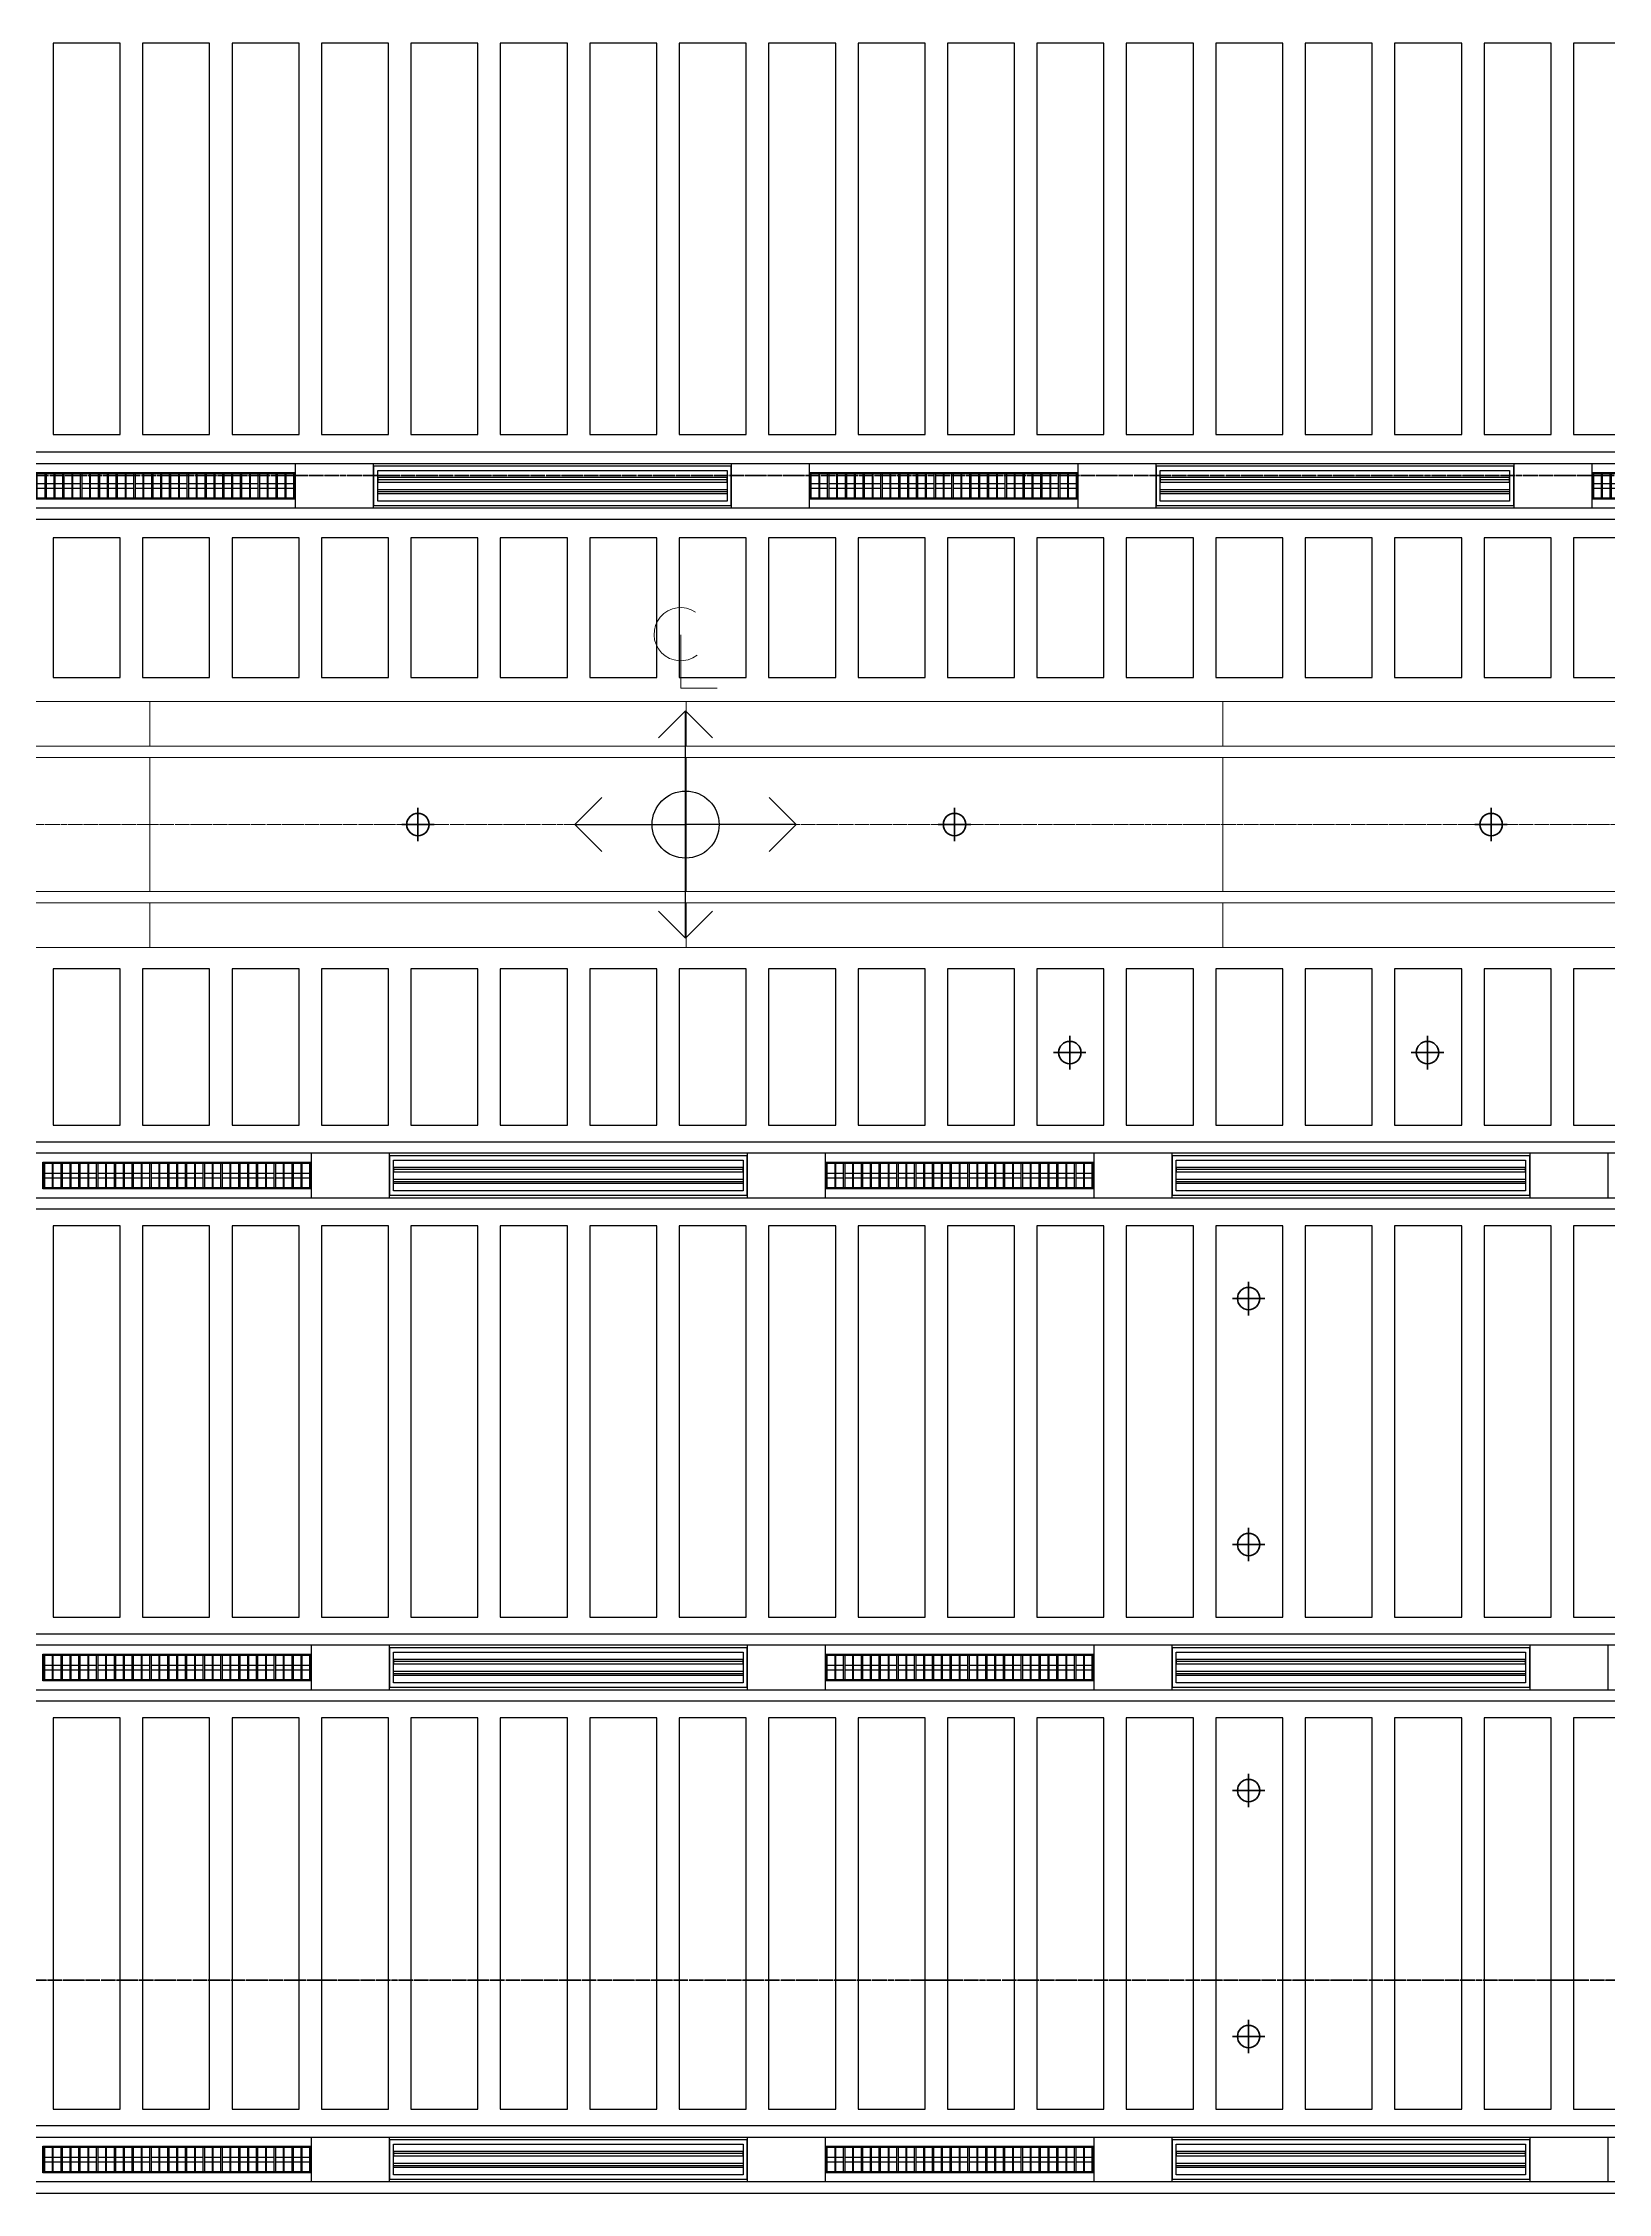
# Model space of a CAD drawing. Header units: millimetres. Extents: x -920231 to -841213, y -17301 to 22361.
# Drawn here: x -867260 to -860260, y -2540 to 7074 of the extents above; entities that cross this region are included whole.
import ezdxf
from ezdxf.enums import TextEntityAlignment as Align
from ezdxf.xclip import XClip

# ---------------------------------------------------------------- set-up
doc = ezdxf.new("R2010")
doc.units = ezdxf.units.MM
doc.header["$XCLIPFRAME"] = 0
doc.linetypes.add('DPA_Grid _ Level 100', pattern=[10, 5.5, -1.6, 1.3, -1.6])
for name, color, linetype in [('000 - WIPEOUT', 250, 'Continuous'), ('001 - ASCESSORIES', 251, 'Continuous'), ('A04_TUBE SERIES', 2, 'Continuous'), ('A11_ALU.SOLID SHEET', 2, 'Continuous')]:
    doc.layers.add(name, color=color, linetype=linetype)
for name, color, linetype, lineweight in [('008 - LIGHTING', 1, 'Continuous', 9), ('A-ANNO-NOTE', 3, 'Continuous', 25), ('A-DETL-GENF', 2, 'Continuous', 35), ('A-GLAZ-CURT', 2, 'Continuous', 9), ('E-LITE-EQPM', 2, 'Continuous', 35), ('G-ANNO-SECL', 3, 'Continuous', 9), ('S-GRID', 251, 'Continuous', 9)]:
    doc.layers.add(name, color=color, linetype=linetype, lineweight=lineweight)

# ---------------------------------------------------------------- blocks, each defined once
blk = doc.blocks.new('M_Centreline - Centreline-12570908-4230-01 ENLARGED MULTI-PURPOSE LEVEL - REFLECTED CEILING PLAN - SHEET 1')
at = {"layer": 'A-ANNO-NOTE', "lineweight": 18}
for p, q in [((-0.011, 0.592), (-0.011, -1.789)), ((-0.011, -1.789), (1.619, -1.789))]:
    blk.add_line(p, q, dxfattribs=at)
blk.add_arc((-0.011, 0.627), 1.191, 55.77551, 308.03717, dxfattribs=at)
blk = doc.blocks.new('DPA_AN_Setting out - Center-8732820-4230-01 ENLARGED MULTI-PURPOSE LEVEL - REFLECTED CEILING PLAN - SHEET 1')
at = {"layer": 'A-ANNO-NOTE'}
for p, q in [((-1.206, 3.877), (0, 5.083)), ((1.206, 3.877), (0, 5.083)), ((0, 0), (0, 5.083)), ((-3.744, 1.206), (-4.95, 0)), ((3.744, 1.206), (4.95, 0)), ((-3.744, -1.206), (-4.95, 0)), ((-4.95, 0), (0, 0)), ((4.95, 0), (0, 0)), ((3.744, -1.206), (4.95, 0)), ((0, -5.083), (0, 0)), ((-1.206, -3.877), (0, -5.083)), ((1.206, -3.877), (0, -5.083))]:
    blk.add_line(p, q, dxfattribs=at)
blk.add_circle((0, 0), 1.5, dxfattribs=at)
blk = doc.blocks.new('*U1411')
at = {"layer": 'S-GRID', "linetype": 'DPA_Grid _ Level 100'}
blk.add_line((24628.5, 0), (-48793, 0), dxfattribs=at)
blk = doc.blocks.new('System Panel - DPA_Metal Ceiling Rectangular Panel-13154297-4230-01 ENLARGED MULTI-PURPOSE LEVEL - REFLECTED CEILING PLAN - SHEET 1')
at = {"layer": 'A-GLAZ-CURT'}
for p, q in [((-855115.2, 3229), (-857507.4, 3229)), ((-857507.4, 3229), (-855115.2, 3229)), ((-855115.2, 3029), (-855115.2, 3229)), ((-855115.2, 3229), (-855115.2, 3029)), ((-857515.2, 3029), (-855115.2, 3029)), ((-855115.2, 3029), (-857515.2, 3029))]:
    blk.add_line(p, q, dxfattribs=at)
blk = doc.blocks.new('System Panel - DPA-AR_Metal Ceiling Rectangular Panel-13139259-4230-01 ENLARGED MULTI-PURPOSE LEVEL - REFLECTED CEILING PLAN - SHEET 1')
at = {"layer": 'A-GLAZ-CURT'}
for p, q in [((-852715.2, 3229), (-855115.2, 3229)), ((-855115.2, 3229), (-855115.2, 3029)), ((-855115.2, 3029), (-855115.2, 3229)), ((-855115.2, 3229), (-852715.2, 3229)), ((-852715.2, 3029), (-852715.2, 3229)), ((-852715.2, 3229), (-852715.2, 3029)), ((-855115.2, 3029), (-852715.2, 3029)), ((-852715.2, 3029), (-855115.2, 3029))]:
    blk.add_line(p, q, dxfattribs=at)
blk = doc.blocks.new('System Panel - DPA-AR_Metal Ceiling Rectangular Panel-13154335-4230-01 ENLARGED MULTI-PURPOSE LEVEL - REFLECTED CEILING PLAN - SHEET 1')
at = {"layer": 'A-GLAZ-CURT'}
for p, q in [((-850817.4, 3229), (-852715.2, 3229)), ((-852715.2, 3229), (-852715.2, 3029)), ((-852715.2, 3029), (-852715.2, 3229)), ((-852715.2, 3229), (-850817.4, 3229)), ((-850817.4, 3029), (-850817.4, 3229)), ((-850817.4, 3229), (-850817.4, 3029)), ((-852715.2, 3029), (-850817.4, 3029)), ((-850817.4, 3029), (-852715.2, 3029))]:
    blk.add_line(p, q, dxfattribs=at)
blk = doc.blocks.new('System Panel - DPA-AR_Metal Ceiling Rectangular Panel-13139266-4230-01 ENLARGED MULTI-PURPOSE LEVEL - REFLECTED CEILING PLAN - SHEET 1')
at = {"layer": 'A-GLAZ-CURT'}
for p, q in [((-866782.4, 4129), (-868907.4, 4129)), ((-868907.4, 4129), (-868907.4, 3929)), ((-868907.4, 3929), (-868907.4, 4129)), ((-868907.4, 4129), (-866782.4, 4129)), ((-866782.4, 3929), (-866782.4, 4129)), ((-866782.4, 4129), (-866782.4, 3929)), ((-868907.4, 3929), (-866782.4, 3929)), ((-866782.4, 3929), (-868907.4, 3929))]:
    blk.add_line(p, q, dxfattribs=at)
blk = doc.blocks.new('System Panel - DPA-AR_Metal Ceiling Rectangular Panel-13139320-4230-01 ENLARGED MULTI-PURPOSE LEVEL - REFLECTED CEILING PLAN - SHEET 1')
at = {"layer": 'A-GLAZ-CURT'}
for p, q in [((-866782.4, 3879), (-868907.4, 3879)), ((-868907.4, 3879), (-868907.4, 3279)), ((-868907.4, 3279), (-868907.4, 3879)), ((-868907.4, 3879), (-866782.4, 3879)), ((-866782.4, 3279), (-866782.4, 3879)), ((-866782.4, 3879), (-866782.4, 3279)), ((-868907.4, 3279), (-866782.4, 3279)), ((-866782.4, 3279), (-868907.4, 3279))]:
    blk.add_line(p, q, dxfattribs=at)
blk = doc.blocks.new('System Panel - DPA-AR_Metal Ceiling Rectangular Panel-13139299-4230-01 ENLARGED MULTI-PURPOSE LEVEL - REFLECTED CEILING PLAN - SHEET 1')
at = {"layer": 'A-GLAZ-CURT'}
for p, q in [((-864382.4, 3879), (-866782.4, 3879)), ((-866782.4, 3879), (-866782.4, 3279)), ((-866782.4, 3279), (-866782.4, 3879)), ((-866782.4, 3879), (-864382.4, 3879)), ((-864382.4, 3279), (-864382.4, 3879)), ((-864382.4, 3879), (-864382.4, 3279)), ((-866782.4, 3279), (-864382.4, 3279)), ((-864382.4, 3279), (-866782.4, 3279))]:
    blk.add_line(p, q, dxfattribs=at)
blk = doc.blocks.new('System Panel - DPA_Metal Ceiling Rectangular Panel-V6-4230-01 ENLARGED MULTI-PURPOSE LEVEL - REFLECTED CEILING PLAN - SHEET 1')
at = {"layer": 'A-GLAZ-CURT'}
for p, q in [((-855115.2, 4129), (-857515.2, 4129)), ((-857515.2, 4129), (-855115.2, 4129)), ((-855115.2, 3929), (-855115.2, 4129)), ((-855115.2, 4129), (-855115.2, 3929)), ((-857507.4, 3929), (-855115.2, 3929)), ((-855115.2, 3929), (-857507.4, 3929))]:
    blk.add_line(p, q, dxfattribs=at)
blk = doc.blocks.new('System Panel - DPA_Metal Ceiling Rectangular Panel-13154329-4230-01 ENLARGED MULTI-PURPOSE LEVEL - REFLECTED CEILING PLAN - SHEET 1')
at = {"layer": 'A-GLAZ-CURT'}
for p, q in [((-855115.2, 3879), (-857507.4, 3879)), ((-857507.4, 3879), (-855115.2, 3879)), ((-855115.2, 3279), (-855115.2, 3879)), ((-855115.2, 3879), (-855115.2, 3279)), ((-857507.4, 3279), (-855115.2, 3279)), ((-855115.2, 3279), (-857507.4, 3279))]:
    blk.add_line(p, q, dxfattribs=at)
blk = doc.blocks.new('System Panel - DPA-AR_Metal Ceiling Rectangular Panel-13154339-4230-01 ENLARGED MULTI-PURPOSE LEVEL - REFLECTED CEILING PLAN - SHEET 1')
at = {"layer": 'A-GLAZ-CURT'}
for p, q in [((-850817.4, 3879), (-852715.2, 3879)), ((-852715.2, 3879), (-852715.2, 3279)), ((-852715.2, 3279), (-852715.2, 3879)), ((-852715.2, 3879), (-850817.4, 3879)), ((-850817.4, 3279), (-850817.4, 3879)), ((-850817.4, 3879), (-850817.4, 3279)), ((-852715.2, 3279), (-850817.4, 3279)), ((-850817.4, 3279), (-852715.2, 3279))]:
    blk.add_line(p, q, dxfattribs=at)
blk = doc.blocks.new('LGF_DL_SAA_LowPower_DL1a - LGF_DL_SAA_LowPower_DL1a-8832329-4230-01 ENLARGED MULTI-PURPOSE LEVEL - REFLECTED CEILING PLAN - SHEET 1')
at = {"layer": 'A-DETL-GENF', "lineweight": 9}
for p, q in [((72.5, 0), (-72.5, 0)), ((0, 75), (0, -75))]:
    blk.add_line(p, q, dxfattribs=at)
blk.add_circle((0, 0), 50, dxfattribs=at)
blk = doc.blocks.new('*U815')
at = {"layer": 'A-GLAZ-CURT'}
for name, p in [('System Panel - DPA-AR_Metal Ceiling Rectangular Panel-13139266-4230-01 ENLARGED MULTI-PURPOSE LEVEL - REFLECTED CEILING PLAN - SHEET 1', (870082.4, -3579)), ('System Panel - DPA-AR_Metal Ceiling Rectangular Panel-13139259-4230-01 ENLARGED MULTI-PURPOSE LEVEL - REFLECTED CEILING PLAN - SHEET 1', (858415.2, -2679)), ('System Panel - DPA-AR_Metal Ceiling Rectangular Panel-13139259-4230-01 ENLARGED MULTI-PURPOSE LEVEL - REFLECTED CEILING PLAN - SHEET 1', (860815.2, -2679)), ('System Panel - DPA-AR_Metal Ceiling Rectangular Panel-13139266-4230-01 ENLARGED MULTI-PURPOSE LEVEL - REFLECTED CEILING PLAN - SHEET 1', (877007.4, -3579)), ('System Panel - DPA_Metal Ceiling Rectangular Panel-V6-4230-01 ENLARGED MULTI-PURPOSE LEVEL - REFLECTED CEILING PLAN - SHEET 1', (870082.4, -3579)), ('System Panel - DPA-AR_Metal Ceiling Rectangular Panel-13139259-4230-01 ENLARGED MULTI-PURPOSE LEVEL - REFLECTED CEILING PLAN - SHEET 1', (870082.4, -2679)), ('System Panel - DPA-AR_Metal Ceiling Rectangular Panel-13154335-4230-01 ENLARGED MULTI-PURPOSE LEVEL - REFLECTED CEILING PLAN - SHEET 1', (870082.4, -2679)), ('System Panel - DPA-AR_Metal Ceiling Rectangular Panel-13139320-4230-01 ENLARGED MULTI-PURPOSE LEVEL - REFLECTED CEILING PLAN - SHEET 1', (870082.4, -3579)), ('System Panel - DPA-AR_Metal Ceiling Rectangular Panel-13139299-4230-01 ENLARGED MULTI-PURPOSE LEVEL - REFLECTED CEILING PLAN - SHEET 1', (870082.4, -3579)), ('System Panel - DPA-AR_Metal Ceiling Rectangular Panel-13139299-4230-01 ENLARGED MULTI-PURPOSE LEVEL - REFLECTED CEILING PLAN - SHEET 1', (872482.4, -3579)), ('System Panel - DPA-AR_Metal Ceiling Rectangular Panel-13139320-4230-01 ENLARGED MULTI-PURPOSE LEVEL - REFLECTED CEILING PLAN - SHEET 1', (877007.4, -3579)), ('System Panel - DPA_Metal Ceiling Rectangular Panel-13154329-4230-01 ENLARGED MULTI-PURPOSE LEVEL - REFLECTED CEILING PLAN - SHEET 1', (870082.4, -3579)), ('System Panel - DPA-AR_Metal Ceiling Rectangular Panel-13139299-4230-01 ENLARGED MULTI-PURPOSE LEVEL - REFLECTED CEILING PLAN - SHEET 1', (881749.6, -3579)), ('System Panel - DPA-AR_Metal Ceiling Rectangular Panel-13154339-4230-01 ENLARGED MULTI-PURPOSE LEVEL - REFLECTED CEILING PLAN - SHEET 1', (870082.4, -3579)), ('System Panel - DPA-AR_Metal Ceiling Rectangular Panel-13139266-4230-01 ENLARGED MULTI-PURPOSE LEVEL - REFLECTED CEILING PLAN - SHEET 1', (870082.4, -4479)), ('System Panel - DPA-AR_Metal Ceiling Rectangular Panel-13139259-4230-01 ENLARGED MULTI-PURPOSE LEVEL - REFLECTED CEILING PLAN - SHEET 1', (858415.2, -3579)), ('System Panel - DPA-AR_Metal Ceiling Rectangular Panel-13139259-4230-01 ENLARGED MULTI-PURPOSE LEVEL - REFLECTED CEILING PLAN - SHEET 1', (860815.2, -3579)), ('System Panel - DPA-AR_Metal Ceiling Rectangular Panel-13139266-4230-01 ENLARGED MULTI-PURPOSE LEVEL - REFLECTED CEILING PLAN - SHEET 1', (877007.4, -4479)), ('System Panel - DPA_Metal Ceiling Rectangular Panel-13154297-4230-01 ENLARGED MULTI-PURPOSE LEVEL - REFLECTED CEILING PLAN - SHEET 1', (870082.4, -3579)), ('System Panel - DPA-AR_Metal Ceiling Rectangular Panel-13139259-4230-01 ENLARGED MULTI-PURPOSE LEVEL - REFLECTED CEILING PLAN - SHEET 1', (870082.4, -3579)), ('System Panel - DPA-AR_Metal Ceiling Rectangular Panel-13154335-4230-01 ENLARGED MULTI-PURPOSE LEVEL - REFLECTED CEILING PLAN - SHEET 1', (870082.4, -3579))]:
    blk.add_blockref(name, p, dxfattribs=at)
at = {"layer": 'E-LITE-EQPM', "extrusion": (0, 0, -1), "rotation": 180}
for p in [(-2099.6, 0), (-4499.6, 0), (-6899.6, 0), (-9299.6, 0), (-13766.8, 0), (-16166.8, 0), (-18566.8, 0)]:
    blk.add_blockref('LGF_DL_SAA_LowPower_DL1a - LGF_DL_SAA_LowPower_DL1a-8832329-4230-01 ENLARGED MULTI-PURPOSE LEVEL - REFLECTED CEILING PLAN - SHEET 1', p, dxfattribs=at)
blk = doc.blocks.new('*U1818')
blk.add_wipeout([(-25, 0), (25, 0), (25, 24947.7), (-25, 24997.7)]).dxf.layer = '000 - WIPEOUT'
at = {"layer": 'A04_TUBE SERIES', "color": 0}
blk.add_lwpolyline([(-25, 0), (25, 0), (25, 24947.7), (-25, 24997.7)], close=True, dxfattribs=at)
at = {"layer": 'Defpoints', "color": 250, "flags": 1}
blk.add_attdef('EXTR.OVL-LENGTH_', (-33.1, -9), '', height=5, dxfattribs=at)
blk = doc.blocks.new('*U1819')
blk.add_wipeout([(-25, 0), (25, 0), (25, 25197.7), (-25, 25247.7)]).dxf.layer = '000 - WIPEOUT'
at = {"layer": 'A04_TUBE SERIES', "color": 0}
blk.add_lwpolyline([(-25, 0), (25, 0), (25, 25197.7), (-25, 25247.7)], close=True, dxfattribs=at)
at = {"layer": 'Defpoints', "color": 250, "flags": 1}
blk.add_attdef('EXTR.OVL-LENGTH_', (-33.1, -9), '', height=5, dxfattribs=at)
blk = doc.blocks.new('*U1799')
at = {"color": 1}
blk.add_wipeout([(600, -60), (-600, -60), (-600, 60), (600, 60)], dxfattribs=at).dxf.layer = '000 - WIPEOUT'
at = {"layer": '001 - ASCESSORIES', "color": 0}
blk.add_lwpolyline([(600, -60), (-600, -60), (-600, 60), (600, 60)], close=True, dxfattribs=at)
at = {"layer": '001 - ASCESSORIES'}
for points in [[(-593.5, -55), (-598.5, -55), (-598.5, 55), (-593.5, 55)], [(595, -55), (-595, -55), (-595, 55), (595, 55)], [(-558.8, -55), (-553.8, -55), (-553.8, 55), (-558.8, 55)], [(-514, -55), (-519, -55), (-519, 55), (-514, 55)], [(-479.3, -55), (-474.3, -55), (-474.3, 55), (-479.3, 55)], [(-434.6, -55), (-439.6, -55), (-439.6, 55), (-434.6, 55)], [(-399.8, -55), (-394.8, -55), (-394.8, 55), (-399.8, 55)], [(-355.1, -55), (-360.1, -55), (-360.1, 55), (-355.1, 55)], [(-320.4, -55), (-315.4, -55), (-315.4, 55), (-320.4, 55)], [(-275.6, -55), (-280.6, -55), (-280.6, 55), (-275.6, 55)], [(-240.9, -55), (-235.9, -55), (-235.9, 55), (-240.9, 55)], [(-196.2, -55), (-201.2, -55), (-201.2, 55), (-196.2, 55)], [(-161.4, -55), (-156.4, -55), (-156.4, 55), (-161.4, 55)], [(-116.7, -55), (-121.7, -55), (-121.7, 55), (-116.7, 55)], [(-82, -55), (-77, -55), (-77, 55), (-82, 55)], [(-37.2, -55), (-42.2, -55), (-42.2, 55), (-37.2, 55)], [(-2.5, -55), (2.5, -55), (2.5, 55), (-2.5, 55)], [(42.2, -55), (37.2, -55), (37.2, 55), (42.2, 55)], [(77, -55), (82, -55), (82, 55), (77, 55)], [(121.7, -55), (116.7, -55), (116.7, 55), (121.7, 55)], [(156.4, -55), (161.4, -55), (161.4, 55), (156.4, 55)], [(201.2, -55), (196.2, -55), (196.2, 55), (201.2, 55)], [(235.9, -55), (240.9, -55), (240.9, 55), (235.9, 55)], [(280.6, -55), (275.6, -55), (275.6, 55), (280.6, 55)], [(315.4, -55), (320.4, -55), (320.4, 55), (315.4, 55)], [(360.1, -55), (355.1, -55), (355.1, 55), (360.1, 55)], [(394.8, -55), (399.8, -55), (399.8, 55), (394.8, 55)], [(439.6, -55), (434.6, -55), (434.6, 55), (439.6, 55)], [(474.3, -55), (479.3, -55), (479.3, 55), (474.3, 55)], [(519, -55), (514, -55), (514, 55), (519, 55)], [(553.8, -55), (558.8, -55), (558.8, 55), (553.8, 55)], [(598.5, -55), (593.5, -55), (593.5, 55), (598.5, 55)]]:
    blk.add_lwpolyline(points, close=True, dxfattribs=at)
for points in [[(-593.5, 10), (-558.8, 10)], [(-553.8, 10), (-519, 10)], [(-514, 10), (-479.3, 10)], [(-474.3, 10), (-439.6, 10)], [(-434.6, 10), (-399.8, 10)], [(-394.8, 10), (-360.1, 10)], [(-355.1, 10), (-320.4, 10)], [(-315.4, 10), (-280.6, 10)], [(-275.6, 10), (-240.9, 10)], [(-235.9, 10), (-201.2, 10)], [(-196.2, 10), (-161.4, 10)], [(-156.4, 10), (-121.7, 10)], [(-116.7, 10), (-82, 10)], [(-77, 10), (-42.2, 10)], [(-37.2, 10), (-2.5, 10)], [(2.5, 10), (37.2, 10)], [(42.2, 10), (77, 10)], [(82, 10), (116.7, 10)], [(121.7, 10), (156.4, 10)], [(161.4, 10), (196.2, 10)], [(201.2, 10), (235.9, 10)], [(240.9, 10), (275.6, 10)], [(280.6, 10), (315.4, 10)], [(320.4, 10), (355.1, 10)], [(360.1, 10), (394.8, 10)], [(399.8, 10), (434.6, 10)], [(439.6, 10), (474.3, 10)], [(479.3, 10), (514, 10)], [(519, 10), (553.8, 10)], [(558.8, 10), (593.5, 10)], [(-593.5, -10), (-558.8, -10)], [(-553.8, -10), (-519, -10)], [(-514, -10), (-479.3, -10)], [(-474.3, -10), (-439.6, -10)], [(-434.6, -10), (-399.8, -10)], [(-394.8, -10), (-360.1, -10)], [(-355.1, -10), (-320.4, -10)], [(-315.4, -10), (-280.6, -10)], [(-275.6, -10), (-240.9, -10)], [(-235.9, -10), (-201.2, -10)], [(-196.2, -10), (-161.4, -10)], [(-156.4, -10), (-121.7, -10)], [(-116.7, -10), (-82, -10)], [(-77, -10), (-42.2, -10)], [(-37.2, -10), (-2.5, -10)], [(2.5, -10), (37.2, -10)], [(42.2, -10), (77, -10)], [(82, -10), (116.7, -10)], [(121.7, -10), (156.4, -10)], [(161.4, -10), (196.2, -10)], [(201.2, -10), (235.9, -10)], [(240.9, -10), (275.6, -10)], [(280.6, -10), (315.4, -10)], [(320.4, -10), (355.1, -10)], [(360.1, -10), (394.8, -10)], [(399.8, -10), (434.6, -10)], [(439.6, -10), (474.3, -10)], [(479.3, -10), (514, -10)], [(519, -10), (553.8, -10)], [(558.8, -10), (593.5, -10)]]:
    blk.add_lwpolyline(points, dxfattribs=at)
blk = doc.blocks.new('*U1755')
at = {"layer": '001 - ASCESSORIES', "color": 0, "linetype": 'ByBlock'}
blk.add_lwpolyline([(800, 87.5), (-800, 87.5), (-800, -87.5), (800, -87.5)], close=True, dxfattribs=at)
at = {"layer": '001 - ASCESSORIES', "linetype": 'ByBlock'}
for points in [[(-781.5, 69), (781.5, 69), (781.5, -69), (-781.5, -69)], [(781.5, 36.3), (-781.5, 36.3), (-781.5, 16.3), (781.5, 16.3)], [(-781.5, -16.3), (781.5, -16.3), (781.5, -36.3), (-781.5, -36.3)]]:
    blk.add_lwpolyline(points, close=True, dxfattribs=at)
for points in [[(781.5, 26.3), (-781.5, 26.3)], [(-781.5, -26.3), (781.5, -26.3)]]:
    blk.add_lwpolyline(points, dxfattribs=at)
blk = doc.blocks.new('*U1862')
blk.add_point((0, 0))
at = {"layer": 'Defpoints', "color": 250}
blk.add_text('AL.SHEET-HAT-TYPE-C', height=7, rotation=270, dxfattribs=at).set_placement((15, 0), align=Align.BOTTOM_CENTER)
blk.add_wipeout([(0, -100), (350, -100), (350, 100), (0, 100)]).dxf.layer = '000 - WIPEOUT'
at = {"layer": 'A11_ALU.SOLID SHEET', "color": 0}
blk.add_lwpolyline([(0, -100), (350, -100), (350, 100), (0, 100)], close=True, dxfattribs=at)
blk = doc.blocks.new('*U1822')
blk.add_wipeout([(-25, 0), (25, 0), (25, 23047.7), (-25, 22997.7)]).dxf.layer = '000 - WIPEOUT'
at = {"layer": 'A04_TUBE SERIES', "color": 0}
blk.add_lwpolyline([(-25, 0), (25, 0), (25, 23047.7), (-25, 22997.7)], close=True, dxfattribs=at)
at = {"layer": 'Defpoints', "color": 250, "flags": 1}
blk.add_attdef('EXTR.OVL-LENGTH_', (-33.1, -9), '', height=5, dxfattribs=at)
blk = doc.blocks.new('*U1823')
blk.add_wipeout([(-25, 0), (25, 0), (25, 22797.7), (-25, 22747.7)]).dxf.layer = '000 - WIPEOUT'
at = {"layer": 'A04_TUBE SERIES', "color": 0}
blk.add_lwpolyline([(-25, 0), (25, 0), (25, 22797.7), (-25, 22747.7)], close=True, dxfattribs=at)
at = {"layer": 'Defpoints', "color": 250, "flags": 1}
blk.add_attdef('EXTR.OVL-LENGTH_', (-33.1, -9), '', height=5, dxfattribs=at)
blk = doc.blocks.new('*U1821')
blk.add_wipeout([(-25, 0), (25, 0), (25, 20847.7), (-25, 20797.7)]).dxf.layer = '000 - WIPEOUT'
at = {"layer": 'A04_TUBE SERIES', "color": 0}
blk.add_lwpolyline([(-25, 0), (25, 0), (25, 20847.7), (-25, 20797.7)], close=True, dxfattribs=at)
at = {"layer": 'Defpoints', "color": 250, "flags": 1}
blk.add_attdef('EXTR.OVL-LENGTH_', (-33.1, -9), '', height=5, dxfattribs=at)
blk = doc.blocks.new('*U1820')
blk.add_wipeout([(-25, 0), (25, 0), (25, 20597.7), (-25, 20547.7)]).dxf.layer = '000 - WIPEOUT'
at = {"layer": 'A04_TUBE SERIES', "color": 0}
blk.add_lwpolyline([(-25, 0), (25, 0), (25, 20597.7), (-25, 20547.7)], close=True, dxfattribs=at)
at = {"layer": 'Defpoints', "color": 250, "flags": 1}
blk.add_attdef('EXTR.OVL-LENGTH_', (-33.1, -9), '', height=5, dxfattribs=at)
blk = doc.blocks.new('*U1801')
blk.add_wipeout([(-25, 0), (25, 0), (25, 21100), (-25, 21100)]).dxf.layer = '000 - WIPEOUT'
at = {"layer": 'A04_TUBE SERIES', "color": 0}
blk.add_lwpolyline([(-25, 0), (25, 0), (25, 21100), (-25, 21100)], close=True, dxfattribs=at)
at = {"layer": 'Defpoints', "color": 250, "flags": 1}
blk.add_attdef('EXTR.OVL-LENGTH_', (-33.1, -9), '', height=5, dxfattribs=at)
blk = doc.blocks.new('*U1800')
blk.add_wipeout([(-25, 0), (25, 0), (25, 21100), (-25, 21100)]).dxf.layer = '000 - WIPEOUT'
at = {"layer": 'A04_TUBE SERIES', "color": 0}
blk.add_lwpolyline([(-25, 0), (25, 0), (25, 21100), (-25, 21100)], close=True, dxfattribs=at)
at = {"layer": 'Defpoints', "color": 250, "flags": 1}
blk.add_attdef('EXTR.OVL-LENGTH_', (-33.1, -9), '', height=5, dxfattribs=at)
blk = doc.blocks.new('*U1929')
at = {"color": 3}
for points in [[(-875, 6950), (875, 6950), (875, 6650), (-875, 6650)], [(-875, 6550), (875, 6550), (875, 6250), (-875, 6250)], [(-875, 6150), (875, 6150), (875, 5850), (-875, 5850)], [(-875, 5750), (875, 5750), (875, 5450), (-875, 5450)], [(-875, 5350), (875, 5350), (875, 5050), (-875, 5050)], [(-875, 4950), (875, 4950), (875, 4650), (-875, 4650)], [(-875, 4550), (875, 4550), (875, 4250), (-875, 4250)], [(-875, 4150), (875, 4150), (875, 3850), (-875, 3850)], [(-875, 3750), (875, 3750), (875, 3450), (-875, 3450)], [(-875, 3350), (875, 3350), (875, 3050), (-875, 3050)], [(-875, 2950), (875, 2950), (875, 2650), (-875, 2650)], [(-875, 2550), (875, 2550), (875, 2250), (-875, 2250)], [(-875, 2150), (875, 2150), (875, 1850), (-875, 1850)], [(-875, 1750), (875, 1750), (875, 1450), (-875, 1450)], [(-875, 1350), (875, 1350), (875, 1050), (-875, 1050)], [(-875, 950), (875, 950), (875, 650), (-875, 650)], [(-875, 550), (875, 550), (875, 250), (-875, 250)], [(-875, 150), (875, 150), (875, -150), (-875, -150)]]:
    blk.add_wipeout(points, dxfattribs=at).dxf.layer = '000 - WIPEOUT'
at = {"layer": 'A11_ALU.SOLID SHEET', "color": 0, "linetype": 'ByBlock'}
for points in [[(-875, 6650), (875, 6650), (875, 6950), (-875, 6950)], [(-875, 6250), (875, 6250), (875, 6550), (-875, 6550)], [(-875, 5850), (875, 5850), (875, 6150), (-875, 6150)], [(-875, 5450), (875, 5450), (875, 5750), (-875, 5750)], [(-875, 5050), (875, 5050), (875, 5350), (-875, 5350)], [(-875, 4650), (875, 4650), (875, 4950), (-875, 4950)], [(-875, 4250), (875, 4250), (875, 4550), (-875, 4550)], [(-875, 3850), (875, 3850), (875, 4150), (-875, 4150)], [(-875, 3450), (875, 3450), (875, 3750), (-875, 3750)], [(-875, 3050), (875, 3050), (875, 3350), (-875, 3350)], [(-875, 2650), (875, 2650), (875, 2950), (-875, 2950)], [(-875, 2250), (875, 2250), (875, 2550), (-875, 2550)], [(-875, 1850), (875, 1850), (875, 2150), (-875, 2150)], [(-875, 1450), (875, 1450), (875, 1750), (-875, 1750)], [(-875, 1050), (875, 1050), (875, 1350), (-875, 1350)], [(-875, 650), (875, 650), (875, 950), (-875, 950)], [(-875, 250), (875, 250), (875, 550), (-875, 550)], [(-875, -150), (875, -150), (875, 150), (-875, 150)]]:
    blk.add_lwpolyline(points, close=True, dxfattribs=at)
blk = doc.blocks.new('*U1930')
at = {"color": 3}
for points in [[(-312.5, 6950), (312.5, 6950), (312.5, 6650), (-312.5, 6650)], [(-312.5, 6550), (312.5, 6550), (312.5, 6250), (-312.5, 6250)], [(-312.5, 6150), (312.5, 6150), (312.5, 5850), (-312.5, 5850)], [(-312.5, 5750), (312.5, 5750), (312.5, 5450), (-312.5, 5450)], [(-312.5, 5350), (312.5, 5350), (312.5, 5050), (-312.5, 5050)], [(-312.5, 4950), (312.5, 4950), (312.5, 4650), (-312.5, 4650)], [(-312.5, 4550), (312.5, 4550), (312.5, 4250), (-312.5, 4250)], [(-312.5, 4150), (312.5, 4150), (312.5, 3850), (-312.5, 3850)], [(-312.5, 3750), (312.5, 3750), (312.5, 3450), (-312.5, 3450)], [(-312.5, 3350), (312.5, 3350), (312.5, 3050), (-312.5, 3050)], [(-312.5, 2950), (312.5, 2950), (312.5, 2650), (-312.5, 2650)], [(-312.5, 2550), (312.5, 2550), (312.5, 2250), (-312.5, 2250)], [(-312.5, 2150), (312.5, 2150), (312.5, 1850), (-312.5, 1850)], [(-312.5, 1750), (312.5, 1750), (312.5, 1450), (-312.5, 1450)], [(-312.5, 1350), (312.5, 1350), (312.5, 1050), (-312.5, 1050)], [(-312.5, 950), (312.5, 950), (312.5, 650), (-312.5, 650)], [(-312.5, 550), (312.5, 550), (312.5, 250), (-312.5, 250)], [(-312.5, 150), (312.5, 150), (312.5, -150), (-312.5, -150)]]:
    blk.add_wipeout(points, dxfattribs=at).dxf.layer = '000 - WIPEOUT'
at = {"layer": 'A11_ALU.SOLID SHEET', "color": 0, "linetype": 'ByBlock'}
for points in [[(-312.5, 6650), (312.5, 6650), (312.5, 6950), (-312.5, 6950)], [(-312.5, 6250), (312.5, 6250), (312.5, 6550), (-312.5, 6550)], [(-312.5, 5850), (312.5, 5850), (312.5, 6150), (-312.5, 6150)], [(-312.5, 5450), (312.5, 5450), (312.5, 5750), (-312.5, 5750)], [(-312.5, 5050), (312.5, 5050), (312.5, 5350), (-312.5, 5350)], [(-312.5, 4650), (312.5, 4650), (312.5, 4950), (-312.5, 4950)], [(-312.5, 4250), (312.5, 4250), (312.5, 4550), (-312.5, 4550)], [(-312.5, 3850), (312.5, 3850), (312.5, 4150), (-312.5, 4150)], [(-312.5, 3450), (312.5, 3450), (312.5, 3750), (-312.5, 3750)], [(-312.5, 3050), (312.5, 3050), (312.5, 3350), (-312.5, 3350)], [(-312.5, 2650), (312.5, 2650), (312.5, 2950), (-312.5, 2950)], [(-312.5, 2250), (312.5, 2250), (312.5, 2550), (-312.5, 2550)], [(-312.5, 1850), (312.5, 1850), (312.5, 2150), (-312.5, 2150)], [(-312.5, 1450), (312.5, 1450), (312.5, 1750), (-312.5, 1750)], [(-312.5, 1050), (312.5, 1050), (312.5, 1350), (-312.5, 1350)], [(-312.5, 650), (312.5, 650), (312.5, 950), (-312.5, 950)], [(-312.5, 250), (312.5, 250), (312.5, 550), (-312.5, 550)], [(-312.5, -150), (312.5, -150), (312.5, 150), (-312.5, 150)]]:
    blk.add_lwpolyline(points, close=True, dxfattribs=at)
blk = doc.blocks.new('*U1937')
at = {"color": 3}
for points in [[(-875, 4750), (875, 4750), (875, 4450), (-875, 4450)], [(-875, 4350), (875, 4350), (875, 4050), (-875, 4050)], [(-875, 3950), (875, 3950), (875, 3650), (-875, 3650)], [(-875, 3550), (875, 3550), (875, 3250), (-875, 3250)], [(-875, 3150), (875, 3150), (875, 2850), (-875, 2850)], [(-875, 2750), (875, 2750), (875, 2450), (-875, 2450)], [(-875, 2350), (875, 2350), (875, 2050), (-875, 2050)], [(-875, 1950), (875, 1950), (875, 1650), (-875, 1650)], [(-875, 1550), (875, 1550), (875, 1250), (-875, 1250)], [(-875, 1150), (875, 1150), (875, 850), (-875, 850)], [(-875, 750), (875, 750), (875, 450), (-875, 450)], [(-875, 350), (875, 350), (875, 50), (-875, 50)], [(-875, -50), (875, -50), (875, -350), (-875, -350)], [(-875, -450), (875, -450), (875, -750), (-875, -750)], [(-875, -850), (875, -850), (875, -1150), (-875, -1150)], [(-875, -1250), (875, -1250), (875, -1550), (-875, -1550)], [(-875, -1650), (875, -1650), (875, -1950), (-875, -1950)], [(-875, -2050), (875, -2050), (875, -2350), (-875, -2350)]]:
    blk.add_wipeout(points, dxfattribs=at).dxf.layer = '000 - WIPEOUT'
at = {"layer": 'A11_ALU.SOLID SHEET', "color": 0, "linetype": 'ByBlock'}
for points in [[(-875, 4450), (875, 4450), (875, 4750), (-875, 4750)], [(-875, 4050), (875, 4050), (875, 4350), (-875, 4350)], [(-875, 3650), (875, 3650), (875, 3950), (-875, 3950)], [(-875, 3250), (875, 3250), (875, 3550), (-875, 3550)], [(-875, 2850), (875, 2850), (875, 3150), (-875, 3150)], [(-875, 2450), (875, 2450), (875, 2750), (-875, 2750)], [(-875, 2050), (875, 2050), (875, 2350), (-875, 2350)], [(-875, 1650), (875, 1650), (875, 1950), (-875, 1950)], [(-875, 1250), (875, 1250), (875, 1550), (-875, 1550)], [(-875, 850), (875, 850), (875, 1150), (-875, 1150)], [(-875, 450), (875, 450), (875, 750), (-875, 750)], [(-875, 50), (875, 50), (875, 350), (-875, 350)], [(-875, -350), (875, -350), (875, -50), (-875, -50)], [(-875, -750), (875, -750), (875, -450), (-875, -450)], [(-875, -1150), (875, -1150), (875, -850), (-875, -850)], [(-875, -1550), (875, -1550), (875, -1250), (-875, -1250)], [(-875, -1950), (875, -1950), (875, -1650), (-875, -1650)], [(-875, -2350), (875, -2350), (875, -2050), (-875, -2050)]]:
    blk.add_lwpolyline(points, close=True, dxfattribs=at)
blk = doc.blocks.new('*U1938')
at = {"color": 3}
for points in [[(-875, 5950), (875, 5950), (875, 5650), (-875, 5650)], [(-875, 5550), (875, 5550), (875, 5250), (-875, 5250)], [(-875, 5150), (875, 5150), (875, 4850), (-875, 4850)], [(-875, 4750), (875, 4750), (875, 4450), (-875, 4450)], [(-875, 4350), (875, 4350), (875, 4050), (-875, 4050)], [(-875, 3950), (875, 3950), (875, 3650), (-875, 3650)], [(-875, 3550), (875, 3550), (875, 3250), (-875, 3250)], [(-875, 3150), (875, 3150), (875, 2850), (-875, 2850)], [(-875, 2750), (875, 2750), (875, 2450), (-875, 2450)], [(-875, 2350), (875, 2350), (875, 2050), (-875, 2050)], [(-875, 1950), (875, 1950), (875, 1650), (-875, 1650)], [(-875, 1550), (875, 1550), (875, 1250), (-875, 1250)], [(-875, 1150), (875, 1150), (875, 850), (-875, 850)], [(-875, 750), (875, 750), (875, 450), (-875, 450)], [(-875, 350), (875, 350), (875, 50), (-875, 50)], [(-875, -50), (875, -50), (875, -350), (-875, -350)], [(-875, -450), (875, -450), (875, -750), (-875, -750)], [(-875, -850), (875, -850), (875, -1150), (-875, -1150)]]:
    blk.add_wipeout(points, dxfattribs=at).dxf.layer = '000 - WIPEOUT'
at = {"layer": 'A11_ALU.SOLID SHEET', "color": 0, "linetype": 'ByBlock'}
for points in [[(-875, 5650), (875, 5650), (875, 5950), (-875, 5950)], [(-875, 5250), (875, 5250), (875, 5550), (-875, 5550)], [(-875, 4850), (875, 4850), (875, 5150), (-875, 5150)], [(-875, 4450), (875, 4450), (875, 4750), (-875, 4750)], [(-875, 4050), (875, 4050), (875, 4350), (-875, 4350)], [(-875, 3650), (875, 3650), (875, 3950), (-875, 3950)], [(-875, 3250), (875, 3250), (875, 3550), (-875, 3550)], [(-875, 2850), (875, 2850), (875, 3150), (-875, 3150)], [(-875, 2450), (875, 2450), (875, 2750), (-875, 2750)], [(-875, 2050), (875, 2050), (875, 2350), (-875, 2350)], [(-875, 1650), (875, 1650), (875, 1950), (-875, 1950)], [(-875, 1250), (875, 1250), (875, 1550), (-875, 1550)], [(-875, 850), (875, 850), (875, 1150), (-875, 1150)], [(-875, 450), (875, 450), (875, 750), (-875, 750)], [(-875, 50), (875, 50), (875, 350), (-875, 350)], [(-875, -350), (875, -350), (875, -50), (-875, -50)], [(-875, -750), (875, -750), (875, -450), (-875, -450)], [(-875, -1150), (875, -1150), (875, -850), (-875, -850)]]:
    blk.add_lwpolyline(points, close=True, dxfattribs=at)
blk = doc.blocks.new('*U1939')
at = {"color": 3}
for points in [[(-350, 9750), (350, 9750), (350, 9450), (-350, 9450)], [(-350, 9350), (350, 9350), (350, 9050), (-350, 9050)], [(-350, 8950), (350, 8950), (350, 8650), (-350, 8650)], [(-350, 8550), (350, 8550), (350, 8250), (-350, 8250)], [(-350, 8150), (350, 8150), (350, 7850), (-350, 7850)], [(-350, 7750), (350, 7750), (350, 7450), (-350, 7450)], [(-350, 7350), (350, 7350), (350, 7050), (-350, 7050)], [(-350, 6950), (350, 6950), (350, 6650), (-350, 6650)], [(-350, 6550), (350, 6550), (350, 6250), (-350, 6250)], [(-350, 6150), (350, 6150), (350, 5850), (-350, 5850)], [(-350, 5750), (350, 5750), (350, 5450), (-350, 5450)], [(-350, 5350), (350, 5350), (350, 5050), (-350, 5050)], [(-350, 4950), (350, 4950), (350, 4650), (-350, 4650)], [(-350, 4550), (350, 4550), (350, 4250), (-350, 4250)], [(-350, 4150), (350, 4150), (350, 3850), (-350, 3850)], [(-350, 3750), (350, 3750), (350, 3450), (-350, 3450)], [(-350, 3350), (350, 3350), (350, 3050), (-350, 3050)], [(-350, 2950), (350, 2950), (350, 2650), (-350, 2650)], [(-350, 2550), (350, 2550), (350, 2250), (-350, 2250)], [(-350, 2150), (350, 2150), (350, 1850), (-350, 1850)], [(-350, 1750), (350, 1750), (350, 1450), (-350, 1450)], [(-350, 1350), (350, 1350), (350, 1050), (-350, 1050)], [(-350, 950), (350, 950), (350, 650), (-350, 650)], [(-350, 550), (350, 550), (350, 250), (-350, 250)], [(-350, 150), (350, 150), (350, -150), (-350, -150)], [(-350, -250), (350, -250), (350, -550), (-350, -550)], [(-350, -650), (350, -650), (350, -950), (-350, -950)], [(-350, -1050), (350, -1050), (350, -1350), (-350, -1350)], [(-350, -1450), (350, -1450), (350, -1750), (-350, -1750)], [(-350, -1850), (350, -1850), (350, -2150), (-350, -2150)], [(-350, -2250), (350, -2250), (350, -2550), (-350, -2550)], [(-350, -2650), (350, -2650), (350, -2950), (-350, -2950)], [(-350, -3050), (350, -3050), (350, -3350), (-350, -3350)], [(-350, -3450), (350, -3450), (350, -3750), (-350, -3750)], [(-350, -3850), (350, -3850), (350, -4150), (-350, -4150)], [(-350, -4250), (350, -4250), (350, -4550), (-350, -4550)], [(-350, -4650), (350, -4650), (350, -4950), (-350, -4950)], [(-350, -5050), (350, -5050), (350, -5350), (-350, -5350)], [(-350, -5450), (350, -5450), (350, -5750), (-350, -5750)], [(-350, -5850), (350, -5850), (350, -6150), (-350, -6150)], [(-350, -6250), (350, -6250), (350, -6550), (-350, -6550)], [(-350, -6650), (350, -6650), (350, -6950), (-350, -6950)], [(-350, -7050), (350, -7050), (350, -7350), (-350, -7350)], [(-350, -7450), (350, -7450), (350, -7750), (-350, -7750)], [(-350, -7850), (350, -7850), (350, -8150), (-350, -8150)], [(-350, -8250), (350, -8250), (350, -8550), (-350, -8550)], [(-350, -8650), (350, -8650), (350, -8950), (-350, -8950)], [(-350, -9050), (350, -9050), (350, -9350), (-350, -9350)], [(-350, -9450), (350, -9450), (350, -9750), (-350, -9750)]]:
    blk.add_wipeout(points, dxfattribs=at).dxf.layer = '000 - WIPEOUT'
at = {"layer": 'A11_ALU.SOLID SHEET', "color": 0, "linetype": 'ByBlock'}
for points in [[(-350, 9450), (350, 9450), (350, 9750), (-350, 9750)], [(-350, 9050), (350, 9050), (350, 9350), (-350, 9350)], [(-350, 8650), (350, 8650), (350, 8950), (-350, 8950)], [(-350, 8250), (350, 8250), (350, 8550), (-350, 8550)], [(-350, 7850), (350, 7850), (350, 8150), (-350, 8150)], [(-350, 7450), (350, 7450), (350, 7750), (-350, 7750)], [(-350, 7050), (350, 7050), (350, 7350), (-350, 7350)], [(-350, 6650), (350, 6650), (350, 6950), (-350, 6950)], [(-350, 6250), (350, 6250), (350, 6550), (-350, 6550)], [(-350, 5850), (350, 5850), (350, 6150), (-350, 6150)], [(-350, 5450), (350, 5450), (350, 5750), (-350, 5750)], [(-350, 5050), (350, 5050), (350, 5350), (-350, 5350)], [(-350, 4650), (350, 4650), (350, 4950), (-350, 4950)], [(-350, 4250), (350, 4250), (350, 4550), (-350, 4550)], [(-350, 3850), (350, 3850), (350, 4150), (-350, 4150)], [(-350, 3450), (350, 3450), (350, 3750), (-350, 3750)], [(-350, 3050), (350, 3050), (350, 3350), (-350, 3350)], [(-350, 2650), (350, 2650), (350, 2950), (-350, 2950)], [(-350, 2250), (350, 2250), (350, 2550), (-350, 2550)], [(-350, 1850), (350, 1850), (350, 2150), (-350, 2150)], [(-350, 1450), (350, 1450), (350, 1750), (-350, 1750)], [(-350, 1050), (350, 1050), (350, 1350), (-350, 1350)], [(-350, 650), (350, 650), (350, 950), (-350, 950)], [(-350, 250), (350, 250), (350, 550), (-350, 550)], [(-350, -150), (350, -150), (350, 150), (-350, 150)], [(-350, -550), (350, -550), (350, -250), (-350, -250)], [(-350, -950), (350, -950), (350, -650), (-350, -650)], [(-350, -1350), (350, -1350), (350, -1050), (-350, -1050)], [(-350, -1750), (350, -1750), (350, -1450), (-350, -1450)], [(-350, -2150), (350, -2150), (350, -1850), (-350, -1850)], [(-350, -2550), (350, -2550), (350, -2250), (-350, -2250)], [(-350, -2950), (350, -2950), (350, -2650), (-350, -2650)], [(-350, -3350), (350, -3350), (350, -3050), (-350, -3050)], [(-350, -3750), (350, -3750), (350, -3450), (-350, -3450)], [(-350, -4150), (350, -4150), (350, -3850), (-350, -3850)], [(-350, -4550), (350, -4550), (350, -4250), (-350, -4250)], [(-350, -4950), (350, -4950), (350, -4650), (-350, -4650)], [(-350, -5350), (350, -5350), (350, -5050), (-350, -5050)], [(-350, -5750), (350, -5750), (350, -5450), (-350, -5450)], [(-350, -6150), (350, -6150), (350, -5850), (-350, -5850)], [(-350, -6550), (350, -6550), (350, -6250), (-350, -6250)], [(-350, -6950), (350, -6950), (350, -6650), (-350, -6650)], [(-350, -7350), (350, -7350), (350, -7050), (-350, -7050)], [(-350, -7750), (350, -7750), (350, -7450), (-350, -7450)], [(-350, -8150), (350, -8150), (350, -7850), (-350, -7850)], [(-350, -8550), (350, -8550), (350, -8250), (-350, -8250)], [(-350, -8950), (350, -8950), (350, -8650), (-350, -8650)], [(-350, -9350), (350, -9350), (350, -9050), (-350, -9050)], [(-350, -9750), (350, -9750), (350, -9450), (-350, -9450)]]:
    blk.add_lwpolyline(points, close=True, dxfattribs=at)
blk = doc.blocks.new('*U1969')
at = {"layer": 'A11_ALU.SOLID SHEET', "linetype": 'ByBlock'}
for name, p, rotation in [('*U1929', (-115582, 2620), 90), ('*U1930', (-115582, 970), 89.99999999999999), ('*U1939', (-115982, -994.5), 90), ('*U1938', (-116582, -2669.5), 90), ('*U1937', (-117782, -4869.5), 90)]:
    blk.add_blockref(name, p, dxfattribs=dict(at, rotation=rotation))
at = {"layer": 'A11_ALU.SOLID SHEET', "color": 1}
for p in [(-121449, 1515), (-119499, 1515), (-117949, 1515), (-115999, 1515), (-121377.5, -1569.5), (-119427.5, -1569.5), (-117877.5, -1569.5), (-115927.5, -1569.5), (-121377.5, -3769.5), (-119427.5, -3769.5), (-117877.5, -3769.5), (-115927.5, -3769.5), (-121377.5, -5969.5), (-119427.5, -5969.5), (-117877.5, -5969.5), (-115927.5, -5969.5)]:
    blk.add_blockref('*U1862', p, dxfattribs=at)
at = {"layer": '008 - LIGHTING'}
for name, p in [('*U1799', (-122049, 1515)), ('*U1755', (-120299, 1515)), ('*U1799', (-118549, 1515)), ('*U1755', (-116799, 1515)), ('*U1799', (-115049, 1515)), ('*U1799', (-121977.5, -1569.5)), ('*U1755', (-120227.5, -1569.5)), ('*U1799', (-118477.5, -1569.5)), ('*U1755', (-116727.5, -1569.5)), ('*U1799', (-121977.5, -3769.5)), ('*U1755', (-120227.5, -3769.5)), ('*U1799', (-118477.5, -3769.5)), ('*U1755', (-116727.5, -3769.5)), ('*U1799', (-121977.5, -5969.5)), ('*U1755', (-120227.5, -5969.5)), ('*U1799', (-118477.5, -5969.5)), ('*U1755', (-116727.5, -5969.5))]:
    blk.add_blockref(name, p, dxfattribs=at)
at = {"layer": 'A04_TUBE SERIES', "linetype": 'ByBlock'}
for name, p, rotation in [('*U1800', (-126175, 1640), 270), ('*U1801', (-126175, 1390), 270), ('*U1818', (-106232, -5844.5), 90.00000000000001), ('*U1819', (-106232, -6094.5), 90)]:
    blk.add_blockref(name, p, dxfattribs=dict(at, rotation=rotation))
at = {"layer": 'A04_TUBE SERIES', "linetype": 'ByBlock', "xscale": -1, "rotation": 90}
for name, p in [('*U1820', (-106232, -1444.5)), ('*U1821', (-106232, -1694.5)), ('*U1823', (-106232, -3644.5)), ('*U1822', (-106232, -3894.5))]:
    blk.add_blockref(name, p, dxfattribs=at)
blk = doc.blocks.new('LGF_DL_SAA_LowPower_DL1a - LGF_DL_SAA_LowPower_DL1a-8832329-4130-01 MULTI-PURPOSE LEVEL - REFLECTED CEILING PLAN')
at = {"layer": 'A-DETL-GENF'}
for p, q in [((72.5, 0), (-72.5, 0)), ((0, 75), (0, -75))]:
    blk.add_line(p, q, dxfattribs=at)
blk.add_circle((0, 0), 50, dxfattribs=at)
blk = doc.blocks.new('C-1-PP19-AR-4130-01-B_20250829-225100_EXLIGHT')
at = {"layer": 'E-LITE-EQPM', "extrusion": (0, 0, -1), "rotation": 180}
for p in [(120900.4, 0), (118500.4, 0), (116100.4, 0), (117984.9, -1019.7), (116384.9, -1019.7), (117184.9, -2119.7), (117184.9, -3219.7), (117184.9, -4319.8), (117184.9, -5419.8)]:
    blk.add_blockref('LGF_DL_SAA_LowPower_DL1a - LGF_DL_SAA_LowPower_DL1a-8832329-4130-01 MULTI-PURPOSE LEVEL - REFLECTED CEILING PLAN', p, dxfattribs=at)

msp = doc.modelspace()

# ---------------------------------------------------------------- block references
ref = msp.add_blockref('*U1969', (-744682.4, 3579))
XClip(ref).set_block_clipping_path([(-170955.001718735, -20880.0077451951), (-101425.4223389953, 14393.0014498747)])

# ---------------------------------------------------------------- next in the draw order: linework, layer by layer
at = {"layer": 'G-ANNO-SECL', "linetype": 'DPA_Grid _ Level 100', "lineweight": 50}
for p, q in [((-918420, 5139.9), (-844147.5, 5139.9)), ((-918400.4, -1588.3), (-844562.2, -1588.3))]:
    msp.add_line(p, q, dxfattribs=at)

# ---------------------------------------------------------------- next in the draw order: block references
for name in ['*U1411', '*U815']:
    msp.add_blockref(name, (-870082.4, 3579))
ref = msp.add_blockref('C-1-PP19-AR-4130-01-B_20250829-225100_EXLIGHT', (-744682.4, 3579))
XClip(ref).set_block_clipping_path([(-170955.001718735, -20880.0077451951), (-101425.4223389953, 14393.0014498747)])
at = {"layer": 'A-ANNO-NOTE', "xscale": 100, "yscale": 100, "zscale": 100}
for name, p in [('M_Centreline - Centreline-12570908-4230-01 ENLARGED MULTI-PURPOSE LEVEL - REFLECTED CEILING PLAN - SHEET 1', (-864406.5, 4367.6)), ('DPA_AN_Setting out - Center-8732820-4230-01 ENLARGED MULTI-PURPOSE LEVEL - REFLECTED CEILING PLAN - SHEET 1', (-864385.6, 3579))]:
    msp.add_blockref(name, p, dxfattribs=at)

doc.saveas('drawing.dxf')
